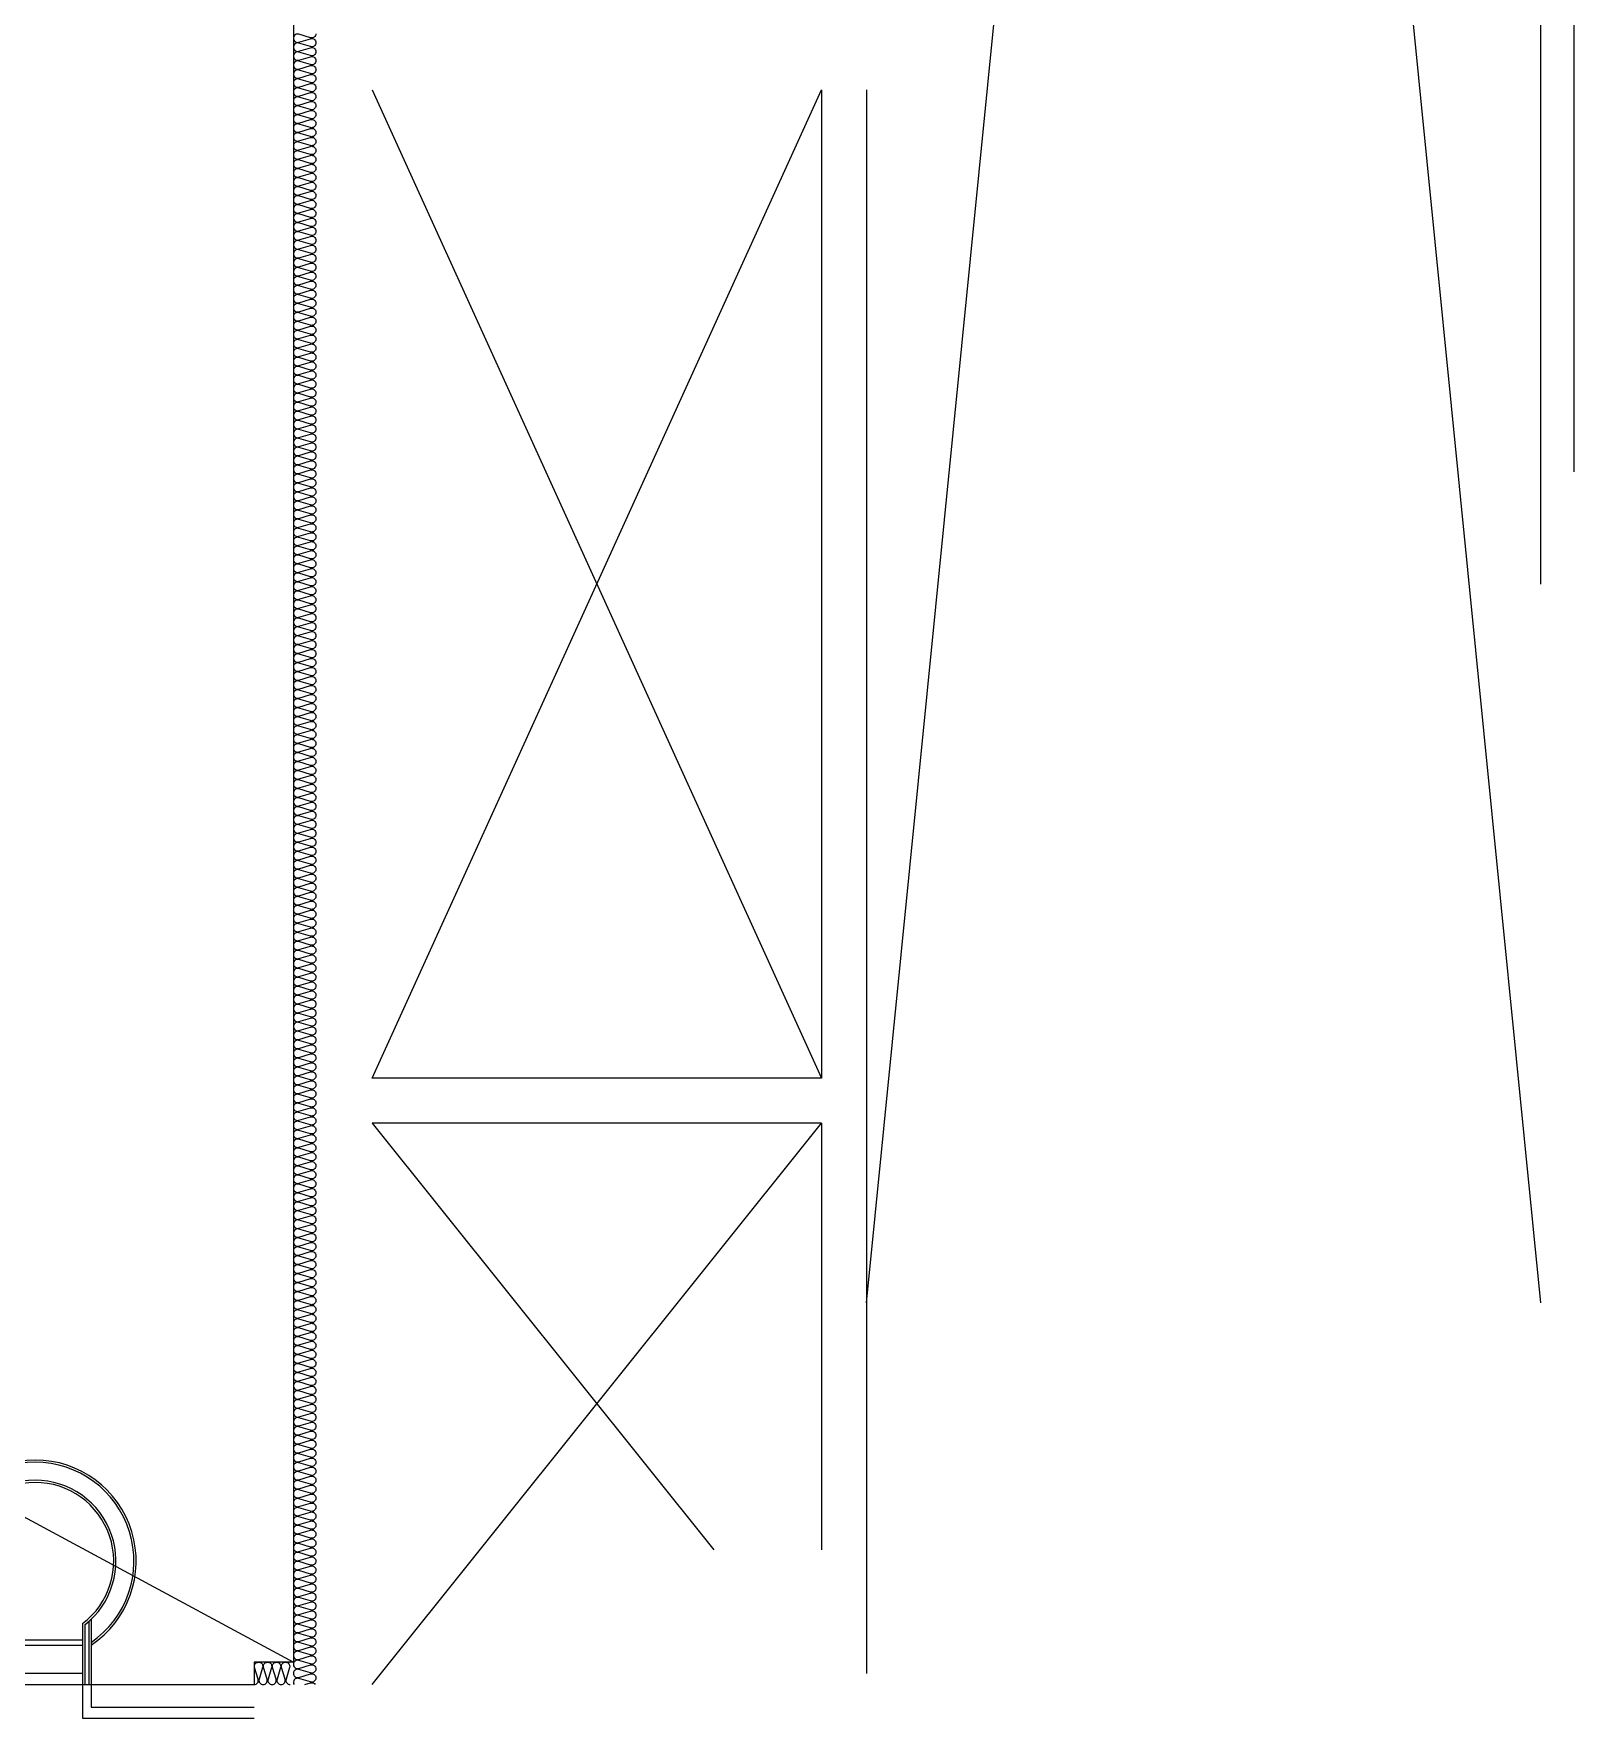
# Model space of a CAD drawing. Header units: millimetres. Extents: x 49154 to 181784, y 28275 to 149577.
# Drawn here: x 164048 to 170904, y 116755 to 124255 of the extents above; entities that cross this region are included whole.
import ezdxf

# ---------------------------------------------------------------- set-up
doc = ezdxf.new("R2010")
doc.units = ezdxf.units.MM
doc.header["$LTSCALE"] = 300
for name, color, linetype in [('A-CEN', 1, 'Continuous'), ('A-ELE', 7, 'Continuous'), ('A-ETC-HANDRAIL', 8, 'Continuous'), ('A-ETC-LADDER', 8, 'Continuous'), ('A-OPEN', 1, 'Continuous'), ('A-WALL-D', 7, 'Continuous'), ('ISL', 251, 'Continuous')]:
    doc.layers.add(name, color=color, linetype=linetype)

# ---------------------------------------------------------------- blocks, each defined once
blk = doc.blocks.new('LADDER')
at = {"color": 0}
for p, q in [((291, 500), (0, 500)), ((281.7, 490), (0, 490)), ((266.5, 471.9), (0, 471.9)), ((271.4, 461.9), (0, 461.9)), ((50.7, 461.9), (50.7, 38.1)), ((175, 461.9), (175, 38.1)), ((200, 461.9), (200, 38.1)), ((271.4, 38.1), (0, 38.1)), ((266.5, 28.1), (0, 28.1)), ((281.7, 10), (0, 10)), ((291, 0), (0, 0))]:
    blk.add_line(p, q, dxfattribs=at)
for radius, start, end in [(450, 213.74899, 146.25101), (440, 214.62354, 145.37646), (360, 218.05291, 141.94709), (350, 217.25969, 142.74031)]:
    blk.add_arc((550, 250), radius, start, end, dxfattribs=at)

msp = doc.modelspace()

# ---------------------------------------------------------------- linework, layer by layer
msp.add_line((167553.6, 119605), (165553.6, 119605))
at = {"elevation": 0}
msp.add_lwpolyline([(167553.6, 119405), (165553.6, 119405)], dxfattribs=at)
at = {"layer": 'A-CEN'}
msp.add_line((170903.6, 122305), (170903.6, 127805), dxfattribs=at)
at = {"layer": 'A-ELE', "elevation": 0}
msp.add_lwpolyline([(156753.6, 116905), (165028.6, 116905)], dxfattribs=at)
at = {"layer": 'A-ETC-HANDRAIL', "elevation": 0}
for points in [[(164265.5, 116905), (164265.5, 116755), (165028.6, 116755)], [(164303.6, 116905), (164303.6, 116805), (165028.6, 116805)]]:
    msp.add_lwpolyline(points, dxfattribs=at)
at = {"layer": 'A-OPEN'}
for p, q in [((106503.6, 148655), (165203.6, 117005)), ((167753.6, 148705), (170753.6, 118605)), ((167753.6, 118605), (170753.6, 148705)), ((165553.6, 119605), (167553.6, 124005)), ((165553.6, 124005), (167553.6, 119605)), ((165553.6, 116905), (167553.6, 119405)), ((165553.6, 119405), (167073.6, 117505))]:
    msp.add_line(p, q, dxfattribs=at)
at = {"layer": 'A-WALL-D'}
msp.add_line((170753.6, 128305), (170753.6, 121805), dxfattribs=at)
at = {"layer": 'A-WALL-D', "elevation": 0}
for points in [[(167553.6, 124005), (167553.6, 119605)], [(167753.6, 124005), (167753.6, 116955)], [(167553.6, 119405), (167553.6, 117505)]]:
    msp.add_lwpolyline(points, dxfattribs=at)
at = {"layer": 'ISL', "elevation": 0}
msp.add_lwpolyline([(155568.6, 148655), (155653.6, 148655), (155653.6, 143405), (157053.6, 143405), (157053.6, 144005), (166453.6, 144005), (166453.6, 143405), (167403.6, 143405), (167403.6, 142155), (165203.6, 142155), (165203.6, 134805), (167403.6, 134805), (167403.6, 128805), (166453.6, 128805), (166453.6, 127405), (167403.6, 127405), (167403.6, 124355), (165203.6, 124355), (165203.6, 117005), (165028.6, 117005), (165028.6, 116905)], dxfattribs=at)
for points in [[(165303.6, 124255, -0.509267), (165279.3, 124237.3), (165227.8, 124252.7, 1.372593), (165227.8, 124217.3), (165279.3, 124232.7, -0.509267), (165303.6, 124215, -0.509267), (165279.3, 124197.3), (165227.8, 124212.7, 1.372593), (165227.8, 124177.3), (165279.3, 124192.7, -0.509267), (165303.6, 124175, -0.509267), (165279.3, 124157.3), (165227.8, 124172.7, 1.372593), (165227.8, 124137.3), (165279.3, 124152.7, -0.509267), (165303.6, 124135, -0.509267), (165279.3, 124117.3), (165227.8, 124132.7, 1.372593), (165227.8, 124097.3), (165279.3, 124112.7, -0.509267), (165303.6, 124095, -0.509267), (165279.3, 124077.3), (165227.8, 124092.7, 1.372593), (165227.8, 124057.3), (165279.3, 124072.7, -0.509267), (165303.6, 124055, -0.509267), (165279.3, 124037.3), (165227.8, 124052.7, 1.372593), (165227.8, 124017.3), (165279.3, 124032.7, -0.509267), (165303.6, 124015, -0.509267), (165279.3, 123997.3), (165227.8, 124012.7, 1.372593), (165227.8, 123977.3), (165279.3, 123992.7, -0.509267), (165303.6, 123975, -0.509267), (165279.3, 123957.3), (165227.8, 123972.7, 1.372593), (165227.8, 123937.3), (165279.3, 123952.7, -0.509267), (165303.6, 123935, -0.509267), (165279.3, 123917.3), (165227.8, 123932.7, 1.372593), (165227.8, 123897.3), (165279.3, 123912.7, -0.509267), (165303.6, 123895, -0.509267), (165279.3, 123877.3), (165227.8, 123892.7, 1.372593), (165227.8, 123857.3), (165279.3, 123872.7, -0.509267), (165303.6, 123855, -0.509267), (165279.3, 123837.3), (165227.8, 123852.7, 1.372593), (165227.8, 123817.3), (165279.3, 123832.7, -0.509267), (165303.6, 123815, -0.509267), (165279.3, 123797.3), (165227.8, 123812.7, 1.372593), (165227.8, 123777.3), (165279.3, 123792.7, -0.509267), (165303.6, 123775, -0.509267), (165279.3, 123757.3), (165227.8, 123772.7, 1.372593), (165227.8, 123737.3), (165279.3, 123752.7, -0.509267), (165303.6, 123735, -0.509267), (165279.3, 123717.3), (165227.8, 123732.7, 1.372593), (165227.8, 123697.3), (165279.3, 123712.7, -0.509267), (165303.6, 123695, -0.509267), (165279.3, 123677.3), (165227.8, 123692.7, 1.372593), (165227.8, 123657.3), (165279.3, 123672.7, -0.509267), (165303.6, 123655, -0.509267), (165279.3, 123637.3), (165227.8, 123652.7, 1.372593), (165227.8, 123617.3), (165279.3, 123632.7, -0.509267), (165303.6, 123615, -0.509267), (165279.3, 123597.3), (165227.8, 123612.7, 1.372593), (165227.8, 123577.3), (165279.3, 123592.7, -0.509267), (165303.6, 123575, -0.509267), (165279.3, 123557.3), (165227.8, 123572.7, 1.372593), (165227.8, 123537.3), (165279.3, 123552.7, -0.509267), (165303.6, 123535, -0.509267), (165279.3, 123517.3), (165227.8, 123532.7, 1.372593), (165227.8, 123497.3), (165279.3, 123512.7, -0.509267), (165303.6, 123495, -0.509267), (165279.3, 123477.3), (165227.8, 123492.7, 1.372593), (165227.8, 123457.3), (165279.3, 123472.7, -0.509267), (165303.6, 123455, -0.509267), (165279.3, 123437.3), (165227.8, 123452.7, 1.372593), (165227.8, 123417.3), (165279.3, 123432.7, -0.509267), (165303.6, 123415, -0.509267), (165279.3, 123397.3), (165227.8, 123412.7, 1.372593), (165227.8, 123377.3), (165279.3, 123392.7, -0.509267), (165303.6, 123375, -0.509267), (165279.3, 123357.3), (165227.8, 123372.7, 1.372593), (165227.8, 123337.3), (165279.3, 123352.7, -0.509267), (165303.6, 123335, -0.509267), (165279.3, 123317.3), (165227.8, 123332.7, 1.372593), (165227.8, 123297.3), (165279.3, 123312.7, -0.509267), (165303.6, 123295, -0.509267), (165279.3, 123277.3), (165227.8, 123292.7, 1.372593), (165227.8, 123257.3), (165279.3, 123272.7, -0.509267), (165303.6, 123255, -0.509267), (165279.3, 123237.3), (165227.8, 123252.7, 1.372593), (165227.8, 123217.3), (165279.3, 123232.7, -0.509267), (165303.6, 123215, -0.509267), (165279.3, 123197.3), (165227.8, 123212.7, 1.372593), (165227.8, 123177.3), (165279.3, 123192.7, -0.509267), (165303.6, 123175, -0.509267), (165279.3, 123157.3), (165227.8, 123172.7, 1.372593), (165227.8, 123137.3), (165279.3, 123152.7, -0.509267), (165303.6, 123135, -0.509267), (165279.3, 123117.3), (165227.8, 123132.7, 1.372593), (165227.8, 123097.3), (165279.3, 123112.7, -0.509267), (165303.6, 123095, -0.509267), (165279.3, 123077.3), (165227.8, 123092.7, 1.372593), (165227.8, 123057.3), (165279.3, 123072.7, -0.509267), (165303.6, 123055, -0.509267), (165279.3, 123037.3), (165227.8, 123052.7, 1.372593), (165227.8, 123017.3), (165279.3, 123032.7, -0.509267), (165303.6, 123015, -0.509267), (165279.3, 122997.3), (165227.8, 123012.7, 1.372593), (165227.8, 122977.3), (165279.3, 122992.7, -0.509267), (165303.6, 122975, -0.509267), (165279.3, 122957.3), (165227.8, 122972.7, 1.372593), (165227.8, 122937.3), (165279.3, 122952.7, -0.509267), (165303.6, 122935, -0.509267), (165279.3, 122917.3), (165227.8, 122932.7, 1.372593), (165227.8, 122897.3), (165279.3, 122912.7, -0.509267), (165303.6, 122895, -0.509267), (165279.3, 122877.3), (165227.8, 122892.7, 1.372593), (165227.8, 122857.3), (165279.3, 122872.7, -0.509267), (165303.6, 122855, -0.509267), (165279.3, 122837.3), (165227.8, 122852.7, 1.372593), (165227.8, 122817.3), (165279.3, 122832.7, -0.509267), (165303.6, 122815, -0.509267), (165279.3, 122797.3), (165227.8, 122812.7, 1.372593), (165227.8, 122777.3), (165279.3, 122792.7, -0.509267), (165303.6, 122775, -0.509267), (165279.3, 122757.3), (165227.8, 122772.7, 1.372593), (165227.8, 122737.3), (165279.3, 122752.7, -0.509267), (165303.6, 122735, -0.509267), (165279.3, 122717.3), (165227.8, 122732.7, 1.372593), (165227.8, 122697.3), (165279.3, 122712.7, -0.509267), (165303.6, 122695, -0.509267), (165279.3, 122677.3), (165227.8, 122692.7, 1.372593), (165227.8, 122657.3), (165279.3, 122672.7, -0.509267), (165303.6, 122655, -0.509267), (165279.3, 122637.3), (165227.8, 122652.7, 1.372593), (165227.8, 122617.3), (165279.3, 122632.7, -0.509267), (165303.6, 122615, -0.509267), (165279.3, 122597.3), (165227.8, 122612.7, 1.372593), (165227.8, 122577.3), (165279.3, 122592.7, -0.509267), (165303.6, 122575, -0.509267), (165279.3, 122557.3), (165227.8, 122572.7, 1.372593), (165227.8, 122537.3), (165279.3, 122552.7, -0.509267), (165303.6, 122535, -0.509267), (165279.3, 122517.3), (165227.8, 122532.7, 1.372593), (165227.8, 122497.3), (165279.3, 122512.7, -0.509267), (165303.6, 122495, -0.509267), (165279.3, 122477.3), (165227.8, 122492.7, 1.372593), (165227.8, 122457.3), (165279.3, 122472.7, -0.509267), (165303.6, 122455, -0.509267), (165279.3, 122437.3), (165227.8, 122452.7, 1.372593), (165227.8, 122417.3), (165279.3, 122432.7, -0.509267), (165303.6, 122415, -0.509267), (165279.3, 122397.3), (165227.8, 122412.7, 1.372593), (165227.8, 122377.3), (165279.3, 122392.7, -0.509267), (165303.6, 122375, -0.509267), (165279.3, 122357.3), (165227.8, 122372.7, 1.372593), (165227.8, 122337.3), (165279.3, 122352.7, -0.509267), (165303.6, 122335, -0.509267), (165279.3, 122317.3), (165227.8, 122332.7, 1.372593), (165227.8, 122297.3), (165279.3, 122312.7, -0.509267), (165303.6, 122295, -0.509267), (165279.3, 122277.3), (165227.8, 122292.7, 1.372593), (165227.8, 122257.3), (165279.3, 122272.7, -0.509267), (165303.6, 122255, -0.509267), (165279.3, 122237.3), (165227.8, 122252.7, 1.372593), (165227.8, 122217.3), (165279.3, 122232.7, -0.509267), (165303.6, 122215, -0.509267), (165279.3, 122197.3), (165227.8, 122212.7, 1.372593), (165227.8, 122177.3), (165279.3, 122192.7, -0.509267), (165303.6, 122175, -0.509267), (165279.3, 122157.3), (165227.8, 122172.7, 1.372593), (165227.8, 122137.3), (165279.3, 122152.7, -0.509267), (165303.6, 122135, -0.509267), (165279.3, 122117.3), (165227.8, 122132.7, 1.372593), (165227.8, 122097.3), (165279.3, 122112.7, -0.509267), (165303.6, 122095, -0.509267), (165279.3, 122077.3), (165227.8, 122092.7, 1.372593), (165227.8, 122057.3), (165279.3, 122072.7, -0.509267), (165303.6, 122055, -0.509267), (165279.3, 122037.3), (165227.8, 122052.7, 1.372593), (165227.8, 122017.3), (165279.3, 122032.7, -0.509267), (165303.6, 122015, -0.509267), (165279.3, 121997.3), (165227.8, 122012.7, 1.372593), (165227.8, 121977.3), (165279.3, 121992.7, -0.509267), (165303.6, 121975, -0.509267), (165279.3, 121957.3), (165227.8, 121972.7, 1.372593), (165227.8, 121937.3), (165279.3, 121952.7, -0.509267), (165303.6, 121935, -0.509267), (165279.3, 121917.3), (165227.8, 121932.7, 1.372593), (165227.8, 121897.3), (165279.3, 121912.7, -0.509267), (165303.6, 121895, -0.509267), (165279.3, 121877.3), (165227.8, 121892.7, 1.372593), (165227.8, 121857.3), (165279.3, 121872.7, -0.509267), (165303.6, 121855, -0.509267), (165279.3, 121837.3), (165227.8, 121852.7, 1.372593), (165227.8, 121817.3), (165279.3, 121832.7, -0.509267), (165303.6, 121815, -0.509267), (165279.3, 121797.3), (165227.8, 121812.7, 1.372593), (165227.8, 121777.3), (165279.3, 121792.7, -0.509267), (165303.6, 121775, -0.509267), (165279.3, 121757.3), (165227.8, 121772.7, 1.372593), (165227.8, 121737.3), (165279.3, 121752.7, -0.509267), (165303.6, 121735, -0.509267), (165279.3, 121717.3), (165227.8, 121732.7, 1.372593), (165227.8, 121697.3), (165279.3, 121712.7, -0.509267), (165303.6, 121695, -0.509267), (165279.3, 121677.3), (165227.8, 121692.7, 1.372593), (165227.8, 121657.3), (165279.3, 121672.7, -0.509267), (165303.6, 121655, -0.509267), (165279.3, 121637.3), (165227.8, 121652.7, 1.372593), (165227.8, 121617.3), (165279.3, 121632.7, -0.509267), (165303.6, 121615, -0.509267), (165279.3, 121597.3), (165227.8, 121612.7, 1.372593), (165227.8, 121577.3), (165279.3, 121592.7, -0.509267), (165303.6, 121575, -0.509267), (165279.3, 121557.3), (165227.8, 121572.7, 1.372593), (165227.8, 121537.3), (165279.3, 121552.7, -0.509267), (165303.6, 121535, -0.509267), (165279.3, 121517.3), (165227.8, 121532.7, 1.372593), (165227.8, 121497.3), (165279.3, 121512.7, -0.509267), (165303.6, 121495, -0.509267), (165279.3, 121477.3), (165227.8, 121492.7, 1.372593), (165227.8, 121457.3), (165279.3, 121472.7, -0.509267), (165303.6, 121455, -0.509267), (165279.3, 121437.3), (165227.8, 121452.7, 1.372593), (165227.8, 121417.3), (165279.3, 121432.7, -0.509267), (165303.6, 121415, -0.509267), (165279.3, 121397.3), (165227.8, 121412.7, 1.372593), (165227.8, 121377.3), (165279.3, 121392.7, -0.509267), (165303.6, 121375, -0.509267), (165279.3, 121357.3), (165227.8, 121372.7, 1.372593), (165227.8, 121337.3), (165279.3, 121352.7, -0.509267), (165303.6, 121335, -0.509267), (165279.3, 121317.3), (165227.8, 121332.7, 1.372593), (165227.8, 121297.3), (165279.3, 121312.7, -0.509267), (165303.6, 121295, -0.509267), (165279.3, 121277.3), (165227.8, 121292.7, 1.372593), (165227.8, 121257.3), (165279.3, 121272.7, -0.509267), (165303.6, 121255, -0.509267), (165279.3, 121237.3), (165227.8, 121252.7, 1.372593), (165227.8, 121217.3), (165279.3, 121232.7, -0.509267), (165303.6, 121215, -0.509267), (165279.3, 121197.3), (165227.8, 121212.7, 1.372593), (165227.8, 121177.3), (165279.3, 121192.7, -0.509267), (165303.6, 121175, -0.509267), (165279.3, 121157.3), (165227.8, 121172.7, 1.372593), (165227.8, 121137.3), (165279.3, 121152.7, -0.509267), (165303.6, 121135, -0.509267), (165279.3, 121117.3), (165227.8, 121132.7, 1.372593), (165227.8, 121097.3), (165279.3, 121112.7, -0.509267), (165303.6, 121095, -0.509267), (165279.3, 121077.3), (165227.8, 121092.7, 1.372593), (165227.8, 121057.3), (165279.3, 121072.7, -0.509267), (165303.6, 121055, -0.509267), (165279.3, 121037.3), (165227.8, 121052.7, 1.372593), (165227.8, 121017.3), (165279.3, 121032.7, -0.509267), (165303.6, 121015, -0.509267), (165279.3, 120997.3), (165227.8, 121012.7, 1.372593), (165227.8, 120977.3), (165279.3, 120992.7, -0.509267), (165303.6, 120975, -0.509267), (165279.3, 120957.3), (165227.8, 120972.7, 1.372593), (165227.8, 120937.3), (165279.3, 120952.7, -0.509267), (165303.6, 120935, -0.509267), (165279.3, 120917.3), (165227.8, 120932.7, 1.372593), (165227.8, 120897.3), (165279.3, 120912.7, -0.509267), (165303.6, 120895, -0.509267), (165279.3, 120877.3), (165227.8, 120892.7, 1.372593), (165227.8, 120857.3), (165279.3, 120872.7, -0.509267), (165303.6, 120855, -0.509267), (165279.3, 120837.3), (165227.8, 120852.7, 1.372593), (165227.8, 120817.3), (165279.3, 120832.7, -0.509267), (165303.6, 120815, -0.509267), (165279.3, 120797.3), (165227.8, 120812.7, 1.372593), (165227.8, 120777.3), (165279.3, 120792.7, -0.509267), (165303.6, 120775, -0.509267), (165279.3, 120757.3), (165227.8, 120772.7, 1.372593), (165227.8, 120737.3), (165279.3, 120752.7, -0.509267), (165303.6, 120735, -0.509267), (165279.3, 120717.3), (165227.8, 120732.7, 1.372593), (165227.8, 120697.3), (165279.3, 120712.7, -0.509267), (165303.6, 120695, -0.509267), (165279.3, 120677.3), (165227.8, 120692.7, 1.372593), (165227.8, 120657.3), (165279.3, 120672.7, -0.509267), (165303.6, 120655, -0.509267), (165279.3, 120637.3), (165227.8, 120652.7, 1.372593), (165227.8, 120617.3), (165279.3, 120632.7, -0.509267), (165303.6, 120615, -0.509267), (165279.3, 120597.3), (165227.8, 120612.7, 1.372593), (165227.8, 120577.3), (165279.3, 120592.7, -0.509267), (165303.6, 120575, -0.509267), (165279.3, 120557.3), (165227.8, 120572.7, 1.372593), (165227.8, 120537.3), (165279.3, 120552.7, -0.509267), (165303.6, 120535, -0.509267), (165279.3, 120517.3), (165227.8, 120532.7, 1.372593), (165227.8, 120497.3), (165279.3, 120512.7, -0.509267), (165303.6, 120495, -0.509267), (165279.3, 120477.3), (165227.8, 120492.7, 1.372593), (165227.8, 120457.3), (165279.3, 120472.7, -0.509267), (165303.6, 120455, -0.509267), (165279.3, 120437.3), (165227.8, 120452.7, 1.372593), (165227.8, 120417.3), (165279.3, 120432.7, -0.509267), (165303.6, 120415, -0.509267), (165279.3, 120397.3), (165227.8, 120412.7, 1.372593), (165227.8, 120377.3), (165279.3, 120392.7, -0.509267), (165303.6, 120375, -0.509267), (165279.3, 120357.3), (165227.8, 120372.7, 1.372593), (165227.8, 120337.3), (165279.3, 120352.7, -0.509267), (165303.6, 120335, -0.509267), (165279.3, 120317.3), (165227.8, 120332.7, 1.372593), (165227.8, 120297.3), (165279.3, 120312.7, -0.509267), (165303.6, 120295, -0.509267), (165279.3, 120277.3), (165227.8, 120292.7, 1.372593), (165227.8, 120257.3), (165279.3, 120272.7, -0.509267), (165303.6, 120255, -0.509267), (165279.3, 120237.3), (165227.8, 120252.7, 1.372593), (165227.8, 120217.3), (165279.3, 120232.7, -0.509267), (165303.6, 120215, -0.509267), (165279.3, 120197.3), (165227.8, 120212.7, 1.372593), (165227.8, 120177.3), (165279.3, 120192.7, -0.509267), (165303.6, 120175, -0.509267), (165279.3, 120157.3), (165227.8, 120172.7, 1.372593), (165227.8, 120137.3), (165279.3, 120152.7, -0.509267), (165303.6, 120135, -0.509267), (165279.3, 120117.3), (165227.8, 120132.7, 1.372593), (165227.8, 120097.3), (165279.3, 120112.7, -0.509267), (165303.6, 120095, -0.509267), (165279.3, 120077.3), (165227.8, 120092.7, 1.372593), (165227.8, 120057.3), (165279.3, 120072.7, -0.509267), (165303.6, 120055, -0.509267), (165279.3, 120037.3), (165227.8, 120052.7, 1.372593), (165227.8, 120017.3), (165279.3, 120032.7, -0.509267), (165303.6, 120015, -0.509267), (165279.3, 119997.3), (165227.8, 120012.7, 1.372593), (165227.8, 119977.3), (165279.3, 119992.7, -0.509267), (165303.6, 119975, -0.509267), (165279.3, 119957.3), (165227.8, 119972.7, 1.372593), (165227.8, 119937.3), (165279.3, 119952.7, -0.509267), (165303.6, 119935, -0.509267), (165279.3, 119917.3), (165227.8, 119932.7, 1.372593), (165227.8, 119897.3), (165279.3, 119912.7, -0.509267), (165303.6, 119895, -0.509267), (165279.3, 119877.3), (165227.8, 119892.7, 1.372593), (165227.8, 119857.3), (165279.3, 119872.7, -0.509267), (165303.6, 119855, -0.509267), (165279.3, 119837.3), (165227.8, 119852.7, 1.372593), (165227.8, 119817.3), (165279.3, 119832.7, -0.509267), (165303.6, 119815, -0.509267), (165279.3, 119797.3), (165227.8, 119812.7, 1.372593), (165227.8, 119777.3), (165279.3, 119792.7, -0.509267), (165303.6, 119775, -0.509267), (165279.3, 119757.3), (165227.8, 119772.7, 1.372593), (165227.8, 119737.3), (165279.3, 119752.7, -0.509267), (165303.6, 119735, -0.509267), (165279.3, 119717.3), (165227.8, 119732.7, 1.372593), (165227.8, 119697.3), (165279.3, 119712.7, -0.509267), (165303.6, 119695, -0.509267), (165279.3, 119677.3), (165227.8, 119692.7, 1.372593), (165227.8, 119657.3), (165279.3, 119672.7, -0.509267), (165303.6, 119655, -0.509267), (165279.3, 119637.3), (165227.8, 119652.7, 1.372593), (165227.8, 119617.3), (165279.3, 119632.7, -0.509267), (165303.6, 119615, -0.509267), (165279.3, 119597.3), (165227.8, 119612.7, 1.372593), (165227.8, 119577.3), (165279.3, 119592.7, -0.509267), (165303.6, 119575, -0.509267), (165279.3, 119557.3), (165227.8, 119572.7, 1.372593), (165227.8, 119537.3), (165279.3, 119552.7, -0.509267), (165303.6, 119535, -0.509267), (165279.3, 119517.3), (165227.8, 119532.7, 1.372593), (165227.8, 119497.3), (165279.3, 119512.7, -0.509267), (165303.6, 119495, -0.509267), (165279.3, 119477.3), (165227.8, 119492.7, 1.372593), (165227.8, 119457.3), (165279.3, 119472.7, -0.509267), (165303.6, 119455, -0.509267), (165279.3, 119437.3), (165227.8, 119452.7, 1.372593), (165227.8, 119417.3), (165279.3, 119432.7, -0.509267), (165303.6, 119415, -0.509267), (165279.3, 119397.3), (165227.8, 119412.7, 1.372593), (165227.8, 119377.3), (165279.3, 119392.7, -0.509267), (165303.6, 119375, -0.509267), (165279.3, 119357.3), (165227.8, 119372.7, 1.372593), (165227.8, 119337.3), (165279.3, 119352.7, -0.509267), (165303.6, 119335, -0.509267), (165279.3, 119317.3), (165227.8, 119332.7, 1.372593), (165227.8, 119297.3), (165279.3, 119312.7, -0.509267), (165303.6, 119295, -0.509267), (165279.3, 119277.3), (165227.8, 119292.7, 1.372593), (165227.8, 119257.3), (165279.3, 119272.7, -0.509267), (165303.6, 119255, -0.509267), (165279.3, 119237.3), (165227.8, 119252.7, 1.372593), (165227.8, 119217.3), (165279.3, 119232.7, -0.509267), (165303.6, 119215, -0.509267), (165279.3, 119197.3), (165227.8, 119212.7, 1.372593), (165227.8, 119177.3), (165279.3, 119192.7, -0.509267), (165303.6, 119175, -0.509267), (165279.3, 119157.3), (165227.8, 119172.7, 1.372593), (165227.8, 119137.3), (165279.3, 119152.7, -0.509267), (165303.6, 119135, -0.509267), (165279.3, 119117.3), (165227.8, 119132.7, 1.372593), (165227.8, 119097.3), (165279.3, 119112.7, -0.509267), (165303.6, 119095, -0.509267), (165279.3, 119077.3), (165227.8, 119092.7, 1.372593), (165227.8, 119057.3), (165279.3, 119072.7, -0.509267), (165303.6, 119055, -0.509267), (165279.3, 119037.3), (165227.8, 119052.7, 1.372593), (165227.8, 119017.3), (165279.3, 119032.7, -0.509267), (165303.6, 119015, -0.509267), (165279.3, 118997.3), (165227.8, 119012.7, 1.372593), (165227.8, 118977.3), (165279.3, 118992.7, -0.509267), (165303.6, 118975, -0.509267), (165279.3, 118957.3), (165227.8, 118972.7, 1.372593), (165227.8, 118937.3), (165279.3, 118952.7, -0.509267), (165303.6, 118935, -0.509267), (165279.3, 118917.3), (165227.8, 118932.7, 1.372593), (165227.8, 118897.3), (165279.3, 118912.7, -0.509267), (165303.6, 118895, -0.509267), (165279.3, 118877.3), (165227.8, 118892.7, 1.372593), (165227.8, 118857.3), (165279.3, 118872.7, -0.509267), (165303.6, 118855, -0.509267), (165279.3, 118837.3), (165227.8, 118852.7, 1.372593), (165227.8, 118817.3), (165279.3, 118832.7, -0.509267), (165303.6, 118815, -0.509267), (165279.3, 118797.3), (165227.8, 118812.7, 1.372593), (165227.8, 118777.3), (165279.3, 118792.7, -0.509267), (165303.6, 118775, -0.509267), (165279.3, 118757.3), (165227.8, 118772.7, 1.372593), (165227.8, 118737.3), (165279.3, 118752.7, -0.509267), (165303.6, 118735, -0.509267), (165279.3, 118717.3), (165227.8, 118732.7, 1.372593), (165227.8, 118697.3), (165279.3, 118712.7, -0.509267), (165303.6, 118695, -0.509267), (165279.3, 118677.3), (165227.8, 118692.7, 1.372593), (165227.8, 118657.3), (165279.3, 118672.7, -0.509267), (165303.6, 118655, -0.509267), (165279.3, 118637.3), (165227.8, 118652.7, 1.372593), (165227.8, 118617.3), (165279.3, 118632.7, -0.509267), (165303.6, 118615, -0.509267), (165279.3, 118597.3), (165227.8, 118612.7, 1.372593), (165227.8, 118577.3), (165279.3, 118592.7, -0.509267), (165303.6, 118575, -0.509267), (165279.3, 118557.3), (165227.8, 118572.7, 1.372593), (165227.8, 118537.3), (165279.3, 118552.7, -0.509267), (165303.6, 118535, -0.509267), (165279.3, 118517.3), (165227.8, 118532.7, 1.372593), (165227.8, 118497.3), (165279.3, 118512.7, -0.509267), (165303.6, 118495, -0.509267), (165279.3, 118477.3), (165227.8, 118492.7, 1.372593), (165227.8, 118457.3), (165279.3, 118472.7, -0.509267), (165303.6, 118455, -0.509267), (165279.3, 118437.3), (165227.8, 118452.7, 1.372593), (165227.8, 118417.3), (165279.3, 118432.7, -0.509267), (165303.6, 118415, -0.509267), (165279.3, 118397.3), (165227.8, 118412.7, 1.372593), (165227.8, 118377.3), (165279.3, 118392.7, -0.509267), (165303.6, 118375, -0.509267), (165279.3, 118357.3), (165227.8, 118372.7, 1.372593), (165227.8, 118337.3), (165279.3, 118352.7, -0.509267), (165303.6, 118335, -0.509267), (165279.3, 118317.3), (165227.8, 118332.7, 1.372593), (165227.8, 118297.3), (165279.3, 118312.7, -0.509267), (165303.6, 118295, -0.509267), (165279.3, 118277.3), (165227.8, 118292.7, 1.372593), (165227.8, 118257.3), (165279.3, 118272.7, -0.509267), (165303.6, 118255, -0.509267), (165279.3, 118237.3), (165227.8, 118252.7, 1.372593), (165227.8, 118217.3), (165279.3, 118232.7, -0.509267), (165303.6, 118215, -0.509267), (165279.3, 118197.3), (165227.8, 118212.7, 1.372593), (165227.8, 118177.3), (165279.3, 118192.7, -0.509267), (165303.6, 118175, -0.509267), (165279.3, 118157.3), (165227.8, 118172.7, 1.372593), (165227.8, 118137.3), (165279.3, 118152.7, -0.509267), (165303.6, 118135, -0.509267), (165279.3, 118117.3), (165227.8, 118132.7, 1.372593), (165227.8, 118097.3), (165279.3, 118112.7, -0.509267), (165303.6, 118095, -0.509267), (165279.3, 118077.3), (165227.8, 118092.7, 1.372593), (165227.8, 118057.3), (165279.3, 118072.7, -0.509267), (165303.6, 118055, -0.509267), (165279.3, 118037.3), (165227.8, 118052.7, 1.372593), (165227.8, 118017.3), (165279.3, 118032.7, -0.509267), (165303.6, 118015, -0.509267), (165279.3, 117997.3), (165227.8, 118012.7, 1.372593), (165227.8, 117977.3), (165279.3, 117992.7, -0.509267), (165303.6, 117975, -0.509267), (165279.3, 117957.3), (165227.8, 117972.7, 1.372593), (165227.8, 117937.3), (165279.3, 117952.7, -0.509267), (165303.6, 117935, -0.509267), (165279.3, 117917.3), (165227.8, 117932.7, 1.372593), (165227.8, 117897.3), (165279.3, 117912.7, -0.509267), (165303.6, 117895, -0.509267), (165279.3, 117877.3), (165227.8, 117892.7, 1.372593), (165227.8, 117857.3), (165279.3, 117872.7, -0.509267), (165303.6, 117855, -0.509267), (165279.3, 117837.3), (165227.8, 117852.7, 1.372593), (165227.8, 117817.3), (165279.3, 117832.7, -0.509267), (165303.6, 117815, -0.509267), (165279.3, 117797.3), (165227.8, 117812.7, 1.372593), (165227.8, 117777.3), (165279.3, 117792.7, -0.509267), (165303.6, 117775, -0.509267), (165279.3, 117757.3), (165227.8, 117772.7, 1.372593), (165227.8, 117737.3), (165279.3, 117752.7, -0.509267), (165303.6, 117735, -0.509267), (165279.3, 117717.3), (165227.8, 117732.7, 1.372593), (165227.8, 117697.3), (165279.3, 117712.7, -0.509267), (165303.6, 117695, -0.509267), (165279.3, 117677.3), (165227.8, 117692.7, 1.372593), (165227.8, 117657.3), (165279.3, 117672.7, -0.509267), (165303.6, 117655, -0.509267), (165279.3, 117637.3), (165227.8, 117652.7, 1.372593), (165227.8, 117617.3), (165279.3, 117632.7, -0.509267), (165303.6, 117615, -0.509267), (165279.3, 117597.3), (165227.8, 117612.7, 1.372593), (165227.8, 117577.3), (165279.3, 117592.7, -0.509267), (165303.6, 117575, -0.509267), (165279.3, 117557.3), (165227.8, 117572.7, 1.372593), (165227.8, 117537.3), (165279.3, 117552.7, -0.509267), (165303.6, 117535, -0.509267), (165279.3, 117517.3), (165227.8, 117532.7, 1.372593), (165227.8, 117497.3), (165279.3, 117512.7, -0.509267), (165303.6, 117495, -0.509267), (165279.3, 117477.3), (165227.8, 117492.7, 1.372593), (165227.8, 117457.3), (165279.3, 117472.7, -0.509267), (165303.6, 117455, -0.509267), (165279.3, 117437.3), (165227.8, 117452.7, 1.372593), (165227.8, 117417.3), (165279.3, 117432.7, -0.509267), (165303.6, 117415, -0.509267), (165279.3, 117397.3), (165227.8, 117412.7, 1.372593), (165227.8, 117377.3), (165279.3, 117392.7, -0.509267), (165303.6, 117375, -0.509267), (165279.3, 117357.3), (165227.8, 117372.7, 1.372593), (165227.8, 117337.3), (165279.3, 117352.7, -0.509267), (165303.6, 117335, -0.509267), (165279.3, 117317.3), (165227.8, 117332.7, 1.372593), (165227.8, 117297.3), (165279.3, 117312.7, -0.509267), (165303.6, 117295, -0.509267), (165279.3, 117277.3), (165227.8, 117292.7, 1.372593), (165227.8, 117257.3), (165279.3, 117272.7, -0.509267), (165303.6, 117255, -0.509267), (165279.3, 117237.3), (165227.8, 117252.7, 1.372593), (165227.8, 117217.3), (165279.3, 117232.7, -0.509267), (165303.6, 117215, -0.509267), (165279.3, 117197.3), (165227.8, 117212.7, 1.372593), (165227.8, 117177.3), (165279.3, 117192.7, -0.509267), (165303.6, 117175, -0.509267), (165279.3, 117157.3), (165227.8, 117172.7, 1.372593), (165227.8, 117137.3), (165279.3, 117152.7, -0.509267), (165303.6, 117135, -0.509267), (165279.3, 117117.3), (165227.8, 117132.7, 1.372593), (165227.8, 117097.3), (165279.3, 117112.7, -0.509267), (165303.6, 117095, -0.509267), (165279.3, 117077.3), (165227.8, 117092.7, 1.372593), (165227.8, 117057.3), (165279.3, 117072.7, -0.509267), (165303.6, 117055, -0.509267), (165279.3, 117037.3), (165227.8, 117052.7, 1.372593), (165227.8, 117017.3), (165279.3, 117032.7, -0.509267), (165303.6, 117015, -0.509267), (165279.3, 116997.3), (165227.8, 117012.7, 1.372593), (165227.8, 116977.3), (165279.3, 116992.7, -0.509267), (165303.6, 116975, -0.509267), (165279.3, 116957.3), (165227.8, 116972.7, 1.372593), (165227.8, 116937.3), (165279.3, 116952.7, -0.509267), (165303.6, 116935, -0.509267), (165279.3, 116917.3), (165227.8, 116932.7, 0.702757), (165206.5, 116905, 0.702757)], [(165028.6, 116905, 0.509267), (165046.3, 116929.3), (165030.9, 116980.8, -1.372593), (165066.3, 116980.8), (165050.9, 116929.3, 0.509267), (165068.6, 116905, 0.509267), (165086.3, 116929.3), (165070.9, 116980.8, -1.372593), (165106.3, 116980.8), (165090.9, 116929.3, 0.509267), (165108.6, 116905, 0.509267), (165126.3, 116929.3), (165110.9, 116980.8, -1.372593), (165146.3, 116980.8), (165130.9, 116929.3, 0.509267), (165148.6, 116905, 0.509267), (165166.3, 116929.3), (165150.9, 116980.8, -1.372593), (165186.3, 116980.8), (165170.9, 116929.3, 0.509267), (165188.6, 116905)], [(165253.6, 116905), (165279.3, 116912.7, -0.340671), (165300.6, 116905)]]:
    msp.add_lwpolyline(points, format="xyb", dxfattribs=at)

# ---------------------------------------------------------------- block references
at = {"layer": 'A-ETC-LADDER', "rotation": 90}
msp.add_blockref('LADDER', (164303.6, 116905), dxfattribs=at)

doc.saveas('drawing.dxf')
